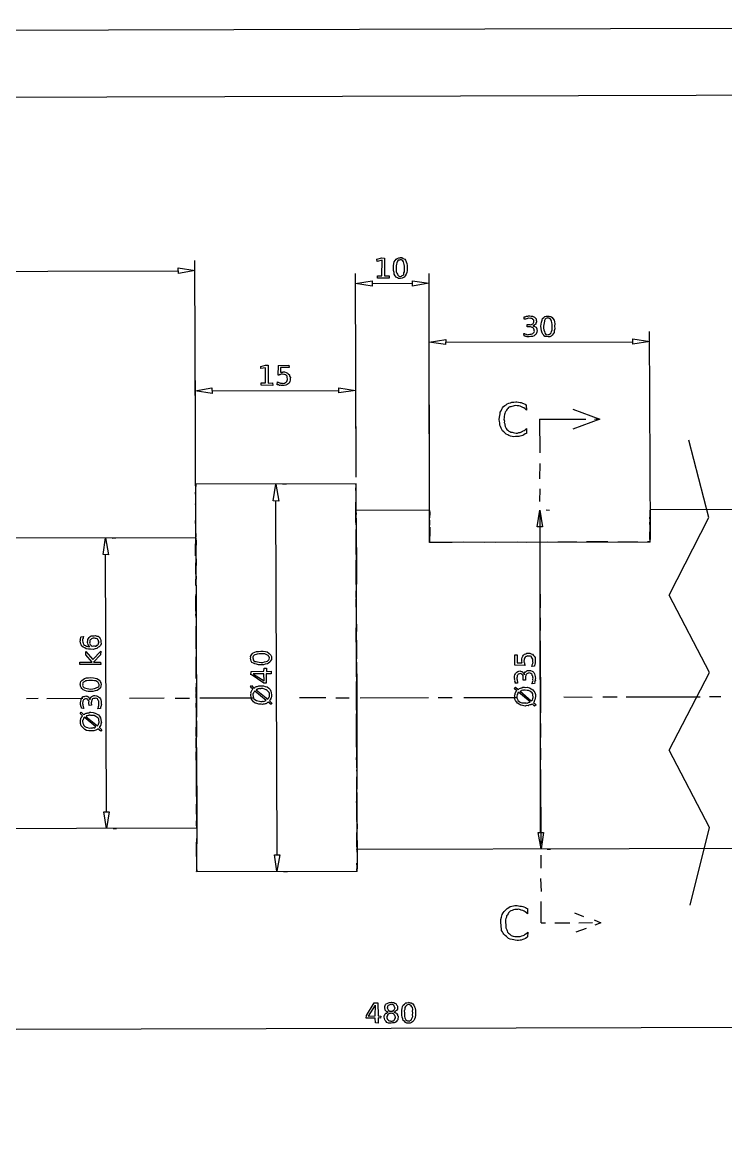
# Model space of a CAD drawing. Header units: millimetres. Extents: x 0 to 620, y -1 to 331.
# Drawn here: x 155.8 to 261.1, y 165 to 330.8 of the extents above; entities that cross this region are included whole.
import ezdxf

# ---------------------------------------------------------------- set-up
doc = ezdxf.new("R2010")
doc.units = ezdxf.units.MM

msp = doc.modelspace()

# ---------------------------------------------------------------- linework, layer by layer
for points in [[(0.47, -0.82), (620.42, 0.87), (619.52, 330.84), (-0.45, 329.17)], [(10.45, 9.16), (610.4, 10.85), (609.59, 320.84), (9.59, 319.15)], [(179.13, 294.04), (181.67, 293.65), (179.17, 293.21)], [(208.15, 291.31), (205.65, 291.73), (208.17, 292.1)], [(214.18, 292.12), (216.63, 291.76), (214.18, 291.33)], [(219.15, 282.56), (216.66, 282.94), (219.17, 283.33)], [(247.19, 283.45), (249.71, 283.05), (247.19, 282.64)], [(184.22, 275.22), (181.66, 275.66), (184.16, 276.09)], [(203.17, 276.1), (205.68, 275.69), (203.17, 275.33)], [(193.32, 259.17), (193.72, 261.65), (194.18, 259.15)], [(232.86, 255.3), (233.25, 257.77), (233.64, 255.27)], [(167.89, 251.12), (168.24, 253.62), (168.7, 251.1)], [(168.77, 212.62), (168.37, 210.14), (167.97, 212.63)], [(233.78, 209.53), (233.43, 207.06), (233, 209.53)], [(194.33, 206.16), (193.88, 203.71), (193.51, 206.18)]]:
    msp.add_lwpolyline(points, close=True)
for points in [[(208.94, 292.87), (209.58, 292.84), (209.64, 295.18), (208.91, 295.02), (208.87, 295.36), (209.62, 295.55), (210.02, 295.52), (210.02, 292.85), (210.7, 292.86), (210.68, 292.52), (208.97, 292.5), (208.95, 292.88)], [(212.34, 295.62), (212.57, 295.59), (212.81, 295.47), (213.02, 295.36), (213.13, 295.19), (213.23, 294.95), (213.33, 294.71), (213.4, 294.41), (213.39, 294.05), (213.38, 293.68), (213.36, 293.38), (213.26, 293.1), (213.11, 292.88), (212.96, 292.68), (212.84, 292.61), (212.63, 292.51), (212.4, 292.48), (212.11, 292.47), (211.93, 292.55), (211.74, 292.67), (211.61, 292.84), (211.45, 293.11), (211.43, 293.35), (211.33, 293.67), (211.34, 294.01), (211.32, 294.38), (211.37, 294.72), (211.44, 294.96), (211.57, 295.16), (211.75, 295.37), (211.9, 295.47), (212.12, 295.56), (212.33, 295.56)], [(212.37, 295.24), (212.24, 295.22), (212.06, 295.22), (211.96, 295.07), (211.9, 294.95), (211.82, 294.8), (211.77, 294.59), (211.76, 294.35), (211.73, 294.04), (211.75, 293.71), (211.75, 293.46), (211.83, 293.28), (211.92, 293.11), (211.98, 292.97), (212.1, 292.87), (212.19, 292.82), (212.38, 292.76), (212.53, 292.81), (212.62, 292.91), (212.78, 292.98), (212.87, 293.07), (212.91, 293.29), (212.98, 293.47), (212.98, 293.76), (212.97, 294.06), (213, 294.33), (212.96, 294.55), (212.88, 294.76), (212.84, 294.93), (212.73, 295.08), (212.61, 295.18), (212.49, 295.28), (212.33, 295.26)], [(42.18, 293.25), (179.16, 293.61)], [(181.74, 254.63), (181.62, 295.15)], [(205.76, 262.72), (205.67, 293.19)], [(216.74, 253.96), (216.68, 293.23)], [(208.17, 291.74), (214.15, 291.72)], [(232.18, 285.42), (232.34, 285.33), (232.44, 285.31), (232.56, 285.22), (232.69, 285.17), (232.76, 285.06), (232.79, 284.94), (232.8, 284.79), (232.83, 284.68), (232.79, 284.42), (232.77, 284.28), (232.65, 284.1), (232.5, 283.98), (232.38, 283.86), (232.16, 283.77), (231.89, 283.76), (231.65, 283.73), (231.57, 283.75), (231.44, 283.74), (231.35, 283.73), (231.25, 283.78), (231.16, 283.79), (231.07, 283.81), (230.99, 283.81), (230.88, 283.86), (230.86, 284.25), (230.93, 284.23), (231, 284.17), (231.14, 284.13), (231.21, 284.1), (231.36, 284.13), (231.41, 284.05), (231.52, 284.06), (231.64, 284.09), (231.81, 284.11), (231.97, 284.12), (232.08, 284.17), (232.2, 284.23), (232.27, 284.3), (232.4, 284.42), (232.44, 284.54), (232.41, 284.65), (232.41, 284.77), (232.36, 284.92), (232.29, 285.02), (232.2, 285.09), (232.12, 285.13), (232.01, 285.16), (231.87, 285.24), (231.72, 285.22), (231.34, 285.24), (231.36, 285.55), (231.76, 285.57), (231.85, 285.53), (232.01, 285.59), (232.11, 285.63), (232.21, 285.69), (232.27, 285.73), (232.28, 285.82), (232.33, 285.92), (232.37, 286.05), (232.34, 286.16), (232.34, 286.23), (232.22, 286.34), (232.2, 286.38), (232.1, 286.46), (231.99, 286.47), (231.88, 286.5), (231.74, 286.47), (231.59, 286.5), (231.53, 286.52), (231.42, 286.45), (231.32, 286.44), (231.24, 286.47), (231.16, 286.38), (231.01, 286.35), (230.9, 286.36), (230.92, 286.74), (231.04, 286.73), (231.13, 286.77), (231.26, 286.82), (231.36, 286.83), (231.44, 286.82), (231.56, 286.86), (231.69, 286.86), (231.75, 286.86), (231.95, 286.8), (232.15, 286.8), (232.34, 286.73), (232.45, 286.66), (232.57, 286.55), (232.71, 286.4), (232.7, 286.22), (232.74, 286.08), (232.74, 285.92), (232.7, 285.85), (232.65, 285.7), (232.63, 285.62), (232.54, 285.56), (232.44, 285.52), (232.33, 285.44), (232.23, 285.44)], [(234.45, 286.83), (234.67, 286.82), (234.9, 286.75), (235.07, 286.63), (235.2, 286.45), (235.37, 286.21), (235.45, 285.95), (235.51, 285.67), (235.46, 285.32), (235.48, 284.93), (235.41, 284.62), (235.37, 284.37), (235.25, 284.17), (235.09, 283.99), (234.94, 283.82), (234.73, 283.73), (234.49, 283.72), (234.22, 283.77), (234.01, 283.8), (233.87, 283.98), (233.68, 284.14), (233.58, 284.33), (233.52, 284.62), (233.46, 284.96), (233.4, 285.3), (233.46, 285.61), (233.51, 285.93), (233.59, 286.22), (233.66, 286.46), (233.84, 286.64), (234.02, 286.76), (234.22, 286.8), (234.44, 286.82)], [(234.45, 286.56), (234.29, 286.5), (234.17, 286.48), (234.05, 286.36), (233.95, 286.19), (233.93, 286.07), (233.9, 285.83), (233.84, 285.57), (233.81, 285.3), (233.82, 285.01), (233.86, 284.76), (233.94, 284.54), (234.01, 284.35), (234.06, 284.22), (234.16, 284.1), (234.29, 284.05), (234.48, 284.07), (234.64, 284.07), (234.71, 284.12), (234.83, 284.22), (234.93, 284.35), (234.98, 284.54), (235.08, 284.77), (235.08, 284.99), (235.08, 285.31), (235.08, 285.57), (235.05, 285.86), (235, 286.06), (234.92, 286.22), (234.85, 286.37), (234.7, 286.46), (234.63, 286.53), (234.43, 286.51)], [(216.75, 253.91), (216.7, 284.44)], [(249.79, 254.01), (249.67, 284.52)], [(219.17, 282.95), (247.17, 283)], [(191.56, 276.83), (192.18, 276.85), (192.18, 279.1), (191.48, 278.99), (191.48, 279.31), (192.18, 279.47), (192.58, 279.49), (192.58, 276.81), (193.24, 276.83), (193.26, 276.46), (191.53, 276.5), (191.56, 276.85)], [(194.07, 279.45), (195.66, 279.48), (195.71, 279.12), (194.43, 279.15), (194.43, 278.4), (194.48, 278.46), (194.52, 278.45), (194.59, 278.41), (194.66, 278.44), (194.69, 278.47), (194.7, 278.46), (194.76, 278.46), (194.82, 278.48), (195.03, 278.47), (195.27, 278.38), (195.46, 278.31), (195.59, 278.17), (195.77, 278.06), (195.8, 277.84), (195.91, 277.64), (195.9, 277.48), (195.89, 277.23), (195.82, 277.04), (195.73, 276.81), (195.58, 276.69), (195.44, 276.61), (195.22, 276.48), (194.99, 276.45), (194.73, 276.42), (194.66, 276.45), (194.59, 276.43), (194.47, 276.48), (194.34, 276.44), (194.25, 276.45), (194.17, 276.52), (194.07, 276.55), (193.94, 276.55), (193.98, 276.98), (194.08, 276.95), (194.17, 276.9), (194.26, 276.86), (194.34, 276.83), (194.45, 276.8), (194.51, 276.81), (194.67, 276.8), (194.72, 276.74), (194.91, 276.79), (195.03, 276.8), (195.16, 276.89), (195.29, 276.93), (195.4, 277.05), (195.43, 277.18), (195.48, 277.32), (195.5, 277.43), (195.45, 277.63), (195.42, 277.7), (195.41, 277.82), (195.28, 277.96), (195.21, 278.02), (195.03, 278.1), (194.91, 278.08), (194.74, 278.15), (194.66, 278.14), (194.6, 278.14), (194.49, 278.13), (194.43, 278.11), (194.34, 278.05), (194.22, 278.07), (194.21, 278), (194.1, 277.99), (194.11, 279.45)], [(181.73, 262.63), (181.72, 277.17)], [(205.74, 262.73), (205.7, 277.23)], [(184.18, 275.64), (203.22, 275.71)], [(231.19, 273.52), (231.23, 272.75), (231.03, 272.93), (230.87, 273.1), (230.71, 273.17), (230.51, 273.26), (230.32, 273.35), (230.1, 273.4), (229.87, 273.4), (229.68, 273.43), (229.43, 273.39), (229.27, 273.37), (229.05, 273.32), (228.89, 273.26), (228.78, 273.24), (228.58, 273.13), (228.46, 272.99), (228.34, 272.92), (228.27, 272.75), (228.17, 272.56), (228.08, 272.45), (227.99, 272.24), (227.97, 272.08), (227.93, 271.81), (227.9, 271.59), (227.87, 271.4), (227.94, 271.12), (227.92, 270.88), (228, 270.72), (228.02, 270.53), (228.06, 270.31), (228.18, 270.12), (228.23, 269.98), (228.33, 269.83), (228.46, 269.75), (228.61, 269.61), (228.78, 269.54), (228.9, 269.44), (229.1, 269.44), (229.28, 269.39), (229.45, 269.38), (229.69, 269.33), (229.92, 269.32), (230.1, 269.4), (230.3, 269.4), (230.5, 269.49), (230.66, 269.58), (230.88, 269.68), (231.03, 269.8), (231.24, 269.98), (231.26, 269.26), (231.07, 269.19), (230.86, 269.06), (230.68, 268.97), (230.51, 268.91), (230.27, 268.87), (230.1, 268.8), (229.84, 268.81), (229.62, 268.8), (229.36, 268.77), (229.13, 268.81), (228.87, 268.88), (228.61, 268.98), (228.44, 269.06), (228.22, 269.15), (227.99, 269.35), (227.87, 269.49), (227.67, 269.63), (227.56, 269.86), (227.48, 270.04), (227.37, 270.3), (227.26, 270.51), (227.24, 270.83), (227.23, 271.05), (227.18, 271.37), (227.19, 271.68), (227.26, 271.97), (227.3, 272.19), (227.32, 272.44), (227.48, 272.67), (227.55, 272.89), (227.67, 273.11), (227.83, 273.28), (228.01, 273.47), (228.21, 273.57), (228.37, 273.68), (228.6, 273.78), (228.86, 273.86), (229.06, 273.93), (229.35, 273.94), (229.65, 273.98), (229.82, 274), (230.05, 273.96), (230.28, 273.88), (230.45, 273.88), (230.67, 273.82), (230.82, 273.74), (231.03, 273.64), (231.25, 273.52)], [(238.18, 272.88), (242.21, 271.41), (238.21, 269.89)], [(233.18, 271.38), (233.23, 266.34)], [(233.2, 271.41), (240.13, 271.42)], [(241.44, 271.41), (242.22, 271.45)], [(255.74, 198.65), (258.65, 210.25), (252.61, 221.83), (258.64, 233.46), (252.6, 245.06), (258.54, 256.68), (255.54, 268.27)], [(233.25, 264.74), (233.22, 262.46)], [(181.75, 261.67), (181.7, 260.88), (181.73, 258.5), (181.73, 254.69), (181.78, 249.59), (181.8, 243.54), (181.82, 236.77), (181.85, 229.67), (181.81, 223.84), (181.87, 218.34), (181.89, 213.41), (181.91, 209.36), (181.86, 206.2), (181.88, 204.32), (181.89, 203.65)], [(205.75, 261.73), (181.73, 261.68)], [(181.73, 260.16), (181.76, 260.83), (181.75, 261.42), (181.74, 261.64)], [(194.75, 261.7), (195.26, 261.66)], [(205.71, 261.72), (205.72, 260.89), (205.73, 258.54), (205.76, 254.74), (205.79, 249.69), (205.76, 243.62), (205.78, 236.82), (205.86, 229.73), (205.87, 223.93), (205.86, 218.43), (205.83, 213.52), (205.85, 209.37), (205.91, 206.28), (205.92, 204.38), (205.88, 203.73)], [(205.76, 260.52), (205.72, 260.89), (205.77, 261.49), (205.71, 261.71)], [(233.24, 260.99), (233.22, 259.08)], [(181.72, 255.8), (181.75, 256.77), (181.75, 258.48), (181.73, 258.71)], [(193.92, 206.21), (193.72, 259.21)], [(205.75, 256.22), (205.73, 256.83), (205.73, 258.52), (205.72, 258.99)], [(205.71, 257.69), (205.77, 257.13)], [(205.75, 255.6), (205.72, 256.17), (205.74, 257.02), (205.72, 257.52), (205.72, 257.69)], [(216.76, 257.76), (205.73, 257.72)], [(216.76, 257.75), (216.72, 257.71), (216.75, 257.65), (216.77, 257.52), (216.78, 257.33), (216.77, 257.12), (216.73, 256.84), (216.73, 256.61)], [(216.74, 252.93), (216.73, 253.61), (216.76, 254.2), (216.75, 254.73), (216.75, 255.27), (216.79, 255.7), (216.78, 256.14), (216.75, 256.53), (216.75, 256.83), (216.73, 257.11), (216.72, 257.32), (216.73, 257.52), (216.77, 257.64), (216.72, 257.73), (216.75, 257.74)], [(233.25, 257.76), (233.27, 246.76)], [(234.22, 257.82), (234.72, 257.79)], [(249.76, 253.03), (249.73, 253.68), (249.73, 254.27), (249.74, 254.83), (249.74, 255.32), (249.72, 255.81), (249.76, 256.24), (249.73, 256.61), (249.77, 256.93), (249.77, 257.24), (249.76, 257.45), (249.77, 257.6), (249.77, 257.75), (249.78, 257.8), (249.72, 257.84)], [(249.74, 257.86), (249.77, 257.79), (249.78, 257.73), (249.73, 257.59), (249.76, 257.46), (249.78, 257.22), (249.76, 256.96), (249.75, 256.64), (249.77, 256.26), (249.78, 256)], [(328, 258.03), (249.77, 257.82)], [(205.75, 255.78), (205.75, 254.92), (205.75, 252.34)], [(181.73, 250.93), (181.73, 252.26), (181.79, 254.29)], [(205.79, 250.63), (205.74, 251.61), (205.79, 253.39), (205.76, 254.04)], [(205.77, 251.62), (205.75, 252.31), (205.76, 254.77), (205.78, 254.88)], [(216.76, 255.22), (216.78, 254.75), (216.78, 254.17), (216.74, 253.56), (216.74, 252.93)], [(233.37, 209.52), (233.29, 255.28)], [(249.74, 254.7), (249.76, 254.3), (249.75, 253.67), (249.73, 253.06)], [(181.77, 253.66), (154.77, 253.61)], [(169.23, 253.61), (169.77, 253.65)], [(181.78, 251.3), (181.76, 252.29), (181.79, 253.07), (181.75, 253.51), (181.78, 253.63)], [(181.77, 253.64), (181.79, 253.02), (181.78, 252.01)], [(249.76, 253.01), (216.73, 252.95)], [(220.11, 252.94), (216.79, 252.96)], [(225.03, 252.94), (221.84, 252.97)], [(229.85, 253.01), (226.63, 252.95)], [(234.38, 253.01), (231.23, 252.96)], [(238.77, 252.99), (235.96, 253.01)], [(243.42, 253.03), (240.23, 253.03)], [(247.88, 253.06), (244.91, 253)], [(249.79, 253.05), (249.37, 253.04)], [(168.39, 212.6), (168.24, 251.09)], [(181.8, 250.51), (181.76, 248.41), (181.8, 247.45)], [(205.75, 250.92), (205.74, 248.33)], [(181.8, 246.45), (181.8, 246.7), (181.78, 249.62), (181.74, 249.61)], [(181.76, 246.57), (181.78, 246.59), (181.79, 248.42), (181.77, 249.91)], [(205.76, 247.05), (205.75, 249.65), (205.76, 250.31)], [(205.79, 246.05), (205.75, 247.18), (205.76, 249.25)], [(181.79, 245.78), (181.75, 244.64), (181.79, 242.9)], [(205.74, 246.92), (205.78, 243.78)], [(205.79, 242.25), (205.81, 243.6), (205.78, 245.72)], [(181.79, 241.7), (181.76, 243.56), (181.78, 244.94)], [(181.78, 242), (181.79, 242.45), (181.79, 244.64), (181.81, 245.11)], [(205.79, 241.45), (205.79, 241.89), (205.75, 244.5)], [(233.29, 245.21), (233.31, 243.14)], [(205.77, 242.34), (205.78, 241.89), (205.82, 239.61)], [(181.82, 241.26), (181.8, 240.06), (181.8, 238.55)], [(205.77, 238.01), (205.81, 240.27), (205.82, 240.71)], [(233.28, 241.68), (233.29, 239.77)], [(164.6, 238.81), (164.95, 238.85), (164.89, 238.72), (164.87, 238.64), (164.89, 238.57), (164.82, 238.51), (164.79, 238.47), (164.8, 238.39), (164.79, 238.26), (164.78, 238.23), (164.83, 238.04), (164.9, 237.85), (164.93, 237.69), (165.09, 237.59), (165.26, 237.5), (165.41, 237.44), (165.6, 237.36), (165.87, 237.35), (165.8, 237.4), (165.7, 237.46), (165.69, 237.57), (165.62, 237.65), (165.55, 237.77), (165.58, 237.8), (165.53, 237.97), (165.55, 238.02), (165.58, 238.28), (165.59, 238.44), (165.67, 238.58), (165.8, 238.74), (165.95, 238.85), (166.11, 238.97), (166.34, 238.97), (166.55, 238.99), (166.74, 239.02), (166.96, 238.92), (167.16, 238.9), (167.28, 238.78), (167.43, 238.57), (167.48, 238.45), (167.56, 238.26), (167.56, 238.05), (167.57, 237.78), (167.49, 237.53), (167.31, 237.34), (167.15, 237.26), (166.95, 237.07), (166.68, 237.02), (166.4, 236.94), (166.01, 236.95), (165.69, 236.99), (165.35, 237.01), (165.13, 237.16), (164.88, 237.25), (164.66, 237.45), (164.59, 237.68), (164.48, 237.89), (164.45, 238.2), (164.48, 238.28), (164.47, 238.37), (164.45, 238.41), (164.51, 238.5), (164.48, 238.58), (164.54, 238.66), (164.53, 238.73), (164.59, 238.85)], [(181.83, 237.22), (181.83, 237.56), (181.79, 240.1), (181.83, 240.43)], [(181.8, 237.02), (181.79, 240.2), (181.79, 240.3)], [(205.81, 237.14), (205.77, 238.96), (205.77, 240.15)], [(165.88, 238.02), (165.85, 237.86), (165.87, 237.78), (165.95, 237.65), (166, 237.62), (166.1, 237.5), (166.24, 237.43), (166.42, 237.45), (166.54, 237.45), (166.7, 237.43), (166.83, 237.44), (166.96, 237.55), (167.03, 237.56), (167.14, 237.66), (167.18, 237.77), (167.21, 237.87), (167.27, 238.02), (167.21, 238.14), (167.18, 238.25), (167.11, 238.39), (167.07, 238.47), (166.99, 238.53), (166.82, 238.55), (166.72, 238.59), (166.57, 238.6), (166.37, 238.61), (166.25, 238.55), (166.15, 238.54), (166.05, 238.43), (165.94, 238.36), (165.88, 238.28), (165.89, 238.14), (165.87, 238.01)], [(205.81, 238.32), (205.82, 235.94), (205.77, 235.01)], [(233.28, 238.22), (233.35, 227.42)], [(164.39, 234.66), (164.41, 235.03), (166.22, 235.04), (165.27, 236.1), (165.28, 236.6), (166.34, 235.43), (167.54, 236.67), (167.51, 236.14), (166.44, 235.04), (167.5, 235.04), (167.55, 234.67), (164.41, 234.68)], [(181.79, 236.81), (181.82, 234.96), (181.8, 233.43)], [(181.8, 232.7), (181.79, 233.21), (181.79, 235.56)], [(181.82, 232.56), (181.81, 235.02), (181.8, 235.84)], [(189.97, 235.65), (189.96, 235.85), (190.07, 236.11), (190.21, 236.26), (190.34, 236.44), (190.58, 236.54), (190.84, 236.61), (191.16, 236.63), (191.51, 236.69), (191.84, 236.68), (192.18, 236.64), (192.43, 236.55), (192.69, 236.39), (192.85, 236.24), (193, 236.08), (193.06, 235.87), (193.08, 235.67), (193.08, 235.41), (192.95, 235.2), (192.84, 235.04), (192.65, 234.88), (192.47, 234.77), (192.16, 234.7), (191.87, 234.61), (191.51, 234.63), (191.16, 234.61), (190.85, 234.7), (190.57, 234.75), (190.39, 234.85), (190.16, 234.99), (190.04, 235.19), (189.97, 235.38), (189.95, 235.63)], [(190.28, 235.65), (190.33, 235.5), (190.33, 235.36), (190.45, 235.24), (190.57, 235.14), (190.78, 235.11), (190.97, 235.06), (191.24, 235.03), (191.52, 234.98), (191.78, 234.99), (192.03, 235.07), (192.3, 235.12), (192.46, 235.16), (192.56, 235.25), (192.69, 235.35), (192.73, 235.47), (192.78, 235.67), (192.74, 235.8), (192.65, 235.9), (192.61, 236.01), (192.46, 236.09), (192.3, 236.17), (192.08, 236.26), (191.79, 236.28), (191.52, 236.26), (191.23, 236.29), (190.94, 236.21), (190.78, 236.17), (190.61, 236.14), (190.47, 236.05), (190.33, 235.93), (190.27, 235.78), (190.28, 235.63)], [(205.82, 232.84), (205.8, 235.63)], [(205.83, 233.62), (205.82, 236.39)], [(229.5, 234.57), (229.52, 236.13), (229.86, 236.11), (229.87, 234.93), (230.56, 234.91), (230.61, 234.96), (230.55, 235), (230.54, 235.05), (230.55, 235.07), (230.51, 235.14), (230.55, 235.17), (230.53, 235.22), (230.56, 235.24), (230.56, 235.5), (230.6, 235.74), (230.72, 235.94), (230.79, 236.06), (230.96, 236.23), (231.13, 236.28), (231.31, 236.36), (231.56, 236.35), (231.77, 236.36), (231.97, 236.29), (232.15, 236.21), (232.27, 236.06), (232.42, 235.94), (232.53, 235.73), (232.56, 235.47), (232.54, 235.25), (232.56, 235.09), (232.54, 235), (232.53, 234.9), (232.57, 234.82), (232.52, 234.74), (232.5, 234.61), (232.45, 234.54), (232.43, 234.44), (232.04, 234.39), (232.11, 234.53), (232.1, 234.63), (232.17, 234.7), (232.18, 234.8), (232.18, 234.9), (232.25, 234.99), (232.22, 235.09), (232.21, 235.22), (232.19, 235.39), (232.19, 235.49), (232.12, 235.64), (232.02, 235.79), (231.98, 235.87), (231.83, 235.92), (231.67, 235.91), (231.56, 235.94), (231.42, 235.96), (231.29, 235.89), (231.17, 235.86), (231.07, 235.75), (230.95, 235.62), (230.91, 235.52), (230.91, 235.4), (230.85, 235.19), (230.89, 235.09), (230.87, 235.06), (230.89, 234.95), (230.95, 234.9), (230.93, 234.83), (230.94, 234.71), (230.96, 234.65), (231.04, 234.54), (229.53, 234.55)], [(190, 233.14), (190.03, 233.65), (191.96, 233.7), (192.01, 234.13), (192.32, 234.12), (192.34, 233.65), (193.05, 233.68), (193.04, 233.26), (192.29, 233.27), (192.29, 231.89), (191.93, 231.89), (190.05, 233.19)], [(164.44, 231.68), (164.48, 231.92), (164.56, 232.12), (164.67, 232.28), (164.9, 232.42), (165.08, 232.57), (165.39, 232.66), (165.69, 232.67), (166.03, 232.71), (166.42, 232.67), (166.69, 232.61), (166.93, 232.57), (167.21, 232.43), (167.39, 232.28), (167.46, 232.09), (167.56, 231.91), (167.58, 231.68), (167.55, 231.46), (167.47, 231.2), (167.39, 231.07), (167.19, 230.91), (167, 230.77), (166.67, 230.71), (166.36, 230.65), (166.03, 230.62), (165.66, 230.64), (165.37, 230.7), (165.12, 230.79), (164.89, 230.89), (164.67, 231.06), (164.57, 231.22), (164.48, 231.43), (164.5, 231.67)], [(164.83, 231.62), (164.8, 231.51), (164.88, 231.35), (164.99, 231.24), (165.11, 231.18), (165.27, 231.13), (165.47, 231.09), (165.74, 231.01), (166.02, 231), (166.35, 231.03), (166.58, 231.1), (166.76, 231.12), (166.94, 231.22), (167.08, 231.28), (167.22, 231.37), (167.27, 231.49), (167.29, 231.69), (167.22, 231.78), (167.16, 231.96), (167.1, 232.03), (166.93, 232.11), (166.8, 232.21), (166.57, 232.24), (166.29, 232.27), (166.01, 232.3), (165.76, 232.29), (165.46, 232.24), (165.26, 232.21), (165.12, 232.14), (164.96, 232.04), (164.86, 231.92), (164.79, 231.78), (164.82, 231.68)], [(190.4, 233.23), (192.01, 232.23), (191.96, 233.28), (190.34, 233.3)], [(205.84, 233.3), (205.85, 230.42)], [(230.93, 233.17), (230.91, 233.3), (230.97, 233.42), (231.04, 233.56), (231.16, 233.59), (231.29, 233.71), (231.39, 233.76), (231.49, 233.76), (231.68, 233.78), (231.87, 233.78), (232.08, 233.67), (232.19, 233.62), (232.36, 233.46), (232.47, 233.3), (232.5, 233.09), (232.55, 232.9), (232.6, 232.58), (232.57, 232.48), (232.55, 232.41), (232.59, 232.32), (232.52, 232.19), (232.51, 232.15), (232.47, 232.01), (232.48, 231.88), (232.4, 231.84), (232.03, 231.78), (232.12, 231.89), (232.14, 231.96), (232.14, 232.04), (232.22, 232.2), (232.24, 232.29), (232.2, 232.37), (232.22, 232.46), (232.23, 232.61), (232.2, 232.78), (232.19, 232.94), (232.12, 233.04), (232.12, 233.15), (232.03, 233.24), (231.89, 233.32), (231.81, 233.36), (231.62, 233.41), (231.55, 233.37), (231.42, 233.34), (231.32, 233.26), (231.23, 233.22), (231.15, 233.12), (231.13, 233), (231.09, 232.86), (231.1, 232.66), (231.11, 232.32), (230.75, 232.32), (230.76, 232.7), (230.75, 232.85), (230.76, 232.94), (230.68, 233.07), (230.65, 233.13), (230.55, 233.23), (230.49, 233.23), (230.43, 233.28), (230.32, 233.33), (230.21, 233.27), (230.05, 233.24), (230.01, 233.21), (229.96, 233.14), (229.88, 233.05), (229.84, 232.93), (229.84, 232.84), (229.8, 232.69), (229.83, 232.58), (229.79, 232.5), (229.86, 232.42), (229.88, 232.31), (229.86, 232.25), (229.9, 232.13), (229.9, 231.98), (229.93, 231.86), (229.58, 231.86), (229.59, 232), (229.53, 232.12), (229.55, 232.21), (229.5, 232.35), (229.48, 232.44), (229.49, 232.49), (229.46, 232.62), (229.44, 232.69), (229.46, 232.92), (229.5, 233.13), (229.61, 233.3), (229.66, 233.4), (229.81, 233.55), (229.94, 233.64), (230.08, 233.68), (230.26, 233.74), (230.33, 233.7), (230.5, 233.64), (230.55, 233.62), (230.64, 233.56), (230.72, 233.48), (230.84, 233.36), (230.86, 233.29), (230.88, 233.14)], [(181.81, 229.66), (181.85, 231.08)], [(181.82, 231.87), (181.84, 229.63), (181.84, 228.65)], [(181.84, 229.64), (181.82, 231.26)], [(192.61, 228.99), (192.49, 228.98), (192.36, 228.86), (192.26, 228.81), (192.15, 228.8), (191.98, 228.72), (191.85, 228.73), (191.73, 228.7), (191.56, 228.73), (191.21, 228.73), (190.87, 228.83), (190.62, 228.9), (190.4, 229.08), (190.22, 229.3), (190.09, 229.5), (190.02, 229.76), (189.99, 230.1), (190, 230.18), (190.03, 230.35), (190, 230.47), (190.05, 230.59), (190.09, 230.66), (190.14, 230.78), (190.21, 230.88), (190.27, 230.96), (189.93, 231.28), (190.09, 231.53), (190.46, 231.15), (190.59, 231.24), (190.7, 231.32), (190.85, 231.36), (190.96, 231.37), (191.09, 231.45), (191.2, 231.47), (191.36, 231.46), (191.52, 231.46), (191.89, 231.46), (192.16, 231.4), (192.43, 231.31), (192.68, 231.13), (192.88, 230.93), (192.99, 230.66), (193.03, 230.42), (193.07, 230.11), (193.07, 229.98), (193.07, 229.82), (193.01, 229.72), (193.02, 229.65), (192.94, 229.52), (192.91, 229.39), (192.84, 229.32), (192.8, 229.22), (193.15, 228.88), (193.01, 228.69), (192.59, 229.01)], [(190.59, 230.71), (190.53, 230.68), (190.48, 230.6), (190.42, 230.5), (190.39, 230.41), (190.37, 230.37), (190.3, 230.28), (190.29, 230.18), (190.29, 230.13), (190.34, 229.9), (190.4, 229.69), (190.46, 229.53), (190.61, 229.42), (190.84, 229.26), (191.04, 229.21), (191.3, 229.16), (191.51, 229.12), (191.67, 229.13), (191.72, 229.16), (191.87, 229.14), (191.97, 229.18), (192.04, 229.18), (192.12, 229.21), (192.19, 229.29), (192.3, 229.27), (190.58, 230.7)], [(190.81, 230.87), (192.53, 229.46), (192.55, 229.55), (192.61, 229.56), (192.63, 229.68), (192.73, 229.72), (192.75, 229.8), (192.76, 229.9), (192.79, 229.97), (192.78, 230.07), (192.76, 230.33), (192.71, 230.46), (192.56, 230.65), (192.43, 230.77), (192.27, 230.88), (192.03, 230.96), (191.78, 231.07), (191.51, 231.07), (191.42, 231.04), (191.35, 231.03), (191.22, 231.07), (191.14, 231.01), (191.02, 231.01), (190.93, 230.95), (190.85, 230.93), (190.81, 230.9)], [(205.83, 229.71), (205.79, 231.17)], [(205.84, 229.74), (205.82, 232.15)], [(232.11, 228.78), (231.99, 228.69), (231.88, 228.64), (231.77, 228.64), (231.61, 228.57), (231.5, 228.5), (231.32, 228.52), (231.16, 228.5), (231.05, 228.46), (230.67, 228.52), (230.4, 228.57), (230.14, 228.72), (229.89, 228.88), (229.74, 229.08), (229.61, 229.27), (229.47, 229.58), (229.51, 229.88), (229.46, 229.99), (229.52, 230.08), (229.55, 230.23), (229.54, 230.38), (229.59, 230.43), (229.65, 230.58), (229.71, 230.69), (229.81, 230.73), (229.39, 231.06), (229.59, 231.29), (230, 230.93), (230.09, 230.99), (230.16, 231.07), (230.33, 231.11), (230.48, 231.2), (230.61, 231.19), (230.71, 231.26), (230.89, 231.27), (231.03, 231.24), (231.37, 231.26), (231.7, 231.18), (231.94, 231.03), (232.18, 230.9), (232.35, 230.7), (232.49, 230.47), (232.58, 230.17), (232.59, 229.9), (232.61, 229.77), (232.55, 229.66), (232.54, 229.49), (232.49, 229.37), (232.45, 229.32), (232.42, 229.16), (232.39, 229.08), (232.3, 228.98), (232.69, 228.63), (232.47, 228.44), (232.09, 228.77)], [(230.05, 230.52), (229.98, 230.46), (229.98, 230.35), (229.92, 230.33), (229.89, 230.2), (229.85, 230.14), (229.81, 230.08), (229.85, 229.98), (229.82, 229.87), (229.82, 229.67), (229.9, 229.47), (229.97, 229.29), (230.13, 229.13), (230.32, 229.03), (230.54, 228.94), (230.76, 228.92), (231.03, 228.94), (231.15, 228.91), (231.22, 228.92), (231.39, 228.9), (231.43, 228.95), (231.57, 229), (231.64, 229.01), (231.73, 229.04), (231.79, 229.1), (230.09, 230.48)], [(230.31, 230.7), (231.97, 229.25), (232.08, 229.32), (232.14, 229.35), (232.16, 229.41), (232.19, 229.54), (232.19, 229.6), (232.27, 229.71), (232.26, 229.78), (232.26, 229.84), (232.22, 230.09), (232.2, 230.29), (232.08, 230.43), (231.91, 230.57), (231.77, 230.67), (231.56, 230.76), (231.33, 230.79), (231.04, 230.83), (230.94, 230.85), (230.8, 230.81), (230.7, 230.8), (230.62, 230.82), (230.52, 230.77), (230.48, 230.73), (230.37, 230.7), (230.31, 230.65)], [(156.42, 229.59), (158.17, 229.61)], [(159.45, 229.59), (164.82, 229.61)], [(165.9, 229.42), (165.93, 229.57), (166, 229.64), (166.09, 229.8), (166.19, 229.86), (166.29, 229.94), (166.38, 230), (166.5, 230.03), (166.66, 230.02), (166.87, 229.99), (167.03, 229.95), (167.21, 229.84), (167.35, 229.74), (167.48, 229.54), (167.54, 229.37), (167.57, 229.14), (167.6, 228.88), (167.57, 228.77), (167.62, 228.65), (167.57, 228.54), (167.58, 228.45), (167.56, 228.37), (167.5, 228.27), (167.51, 228.13), (167.48, 228.08), (167.08, 228.02), (167.1, 228.1), (167.16, 228.2), (167.18, 228.3), (167.2, 228.43), (167.23, 228.49), (167.26, 228.59), (167.25, 228.76), (167.24, 228.83), (167.23, 229.05), (167.22, 229.16), (167.13, 229.28), (167.11, 229.42), (167.04, 229.51), (166.93, 229.6), (166.81, 229.62), (166.65, 229.6), (166.5, 229.58), (166.44, 229.58), (166.29, 229.51), (166.22, 229.42), (166.19, 229.3), (166.12, 229.2), (166.13, 229.07), (166.11, 228.94), (166.12, 228.58), (165.8, 228.55), (165.75, 228.91), (165.76, 229.04), (165.77, 229.16), (165.66, 229.29), (165.63, 229.4), (165.56, 229.48), (165.51, 229.48), (165.39, 229.55), (165.28, 229.55), (165.22, 229.51), (165.09, 229.48), (165.02, 229.43), (164.92, 229.4), (164.9, 229.27), (164.83, 229.19), (164.85, 229.05), (164.8, 228.93), (164.81, 228.8), (164.83, 228.72), (164.84, 228.68), (164.86, 228.52), (164.87, 228.44), (164.9, 228.38), (164.95, 228.21), (165.01, 228.1), (164.64, 228.12), (164.62, 228.22), (164.57, 228.33), (164.55, 228.47), (164.54, 228.55), (164.48, 228.67), (164.48, 228.76), (164.51, 228.82), (164.47, 228.96), (164.52, 229.16), (164.57, 229.37), (164.59, 229.49), (164.72, 229.7), (164.77, 229.83), (164.91, 229.89), (165.11, 229.9), (165.28, 229.96), (165.4, 229.92), (165.5, 229.91), (165.55, 229.87), (165.71, 229.81), (165.72, 229.69), (165.8, 229.61), (165.9, 229.51), (165.9, 229.38)], [(171.82, 229.63), (177.03, 229.67)], [(178.67, 229.62), (180.8, 229.65)], [(181.83, 228.23), (181.84, 229.65)], [(182.36, 229.66), (190.31, 229.7)], [(197.29, 229.71), (201.24, 229.73)], [(202.72, 229.67), (204.69, 229.68)], [(205.79, 227.86), (205.82, 229.75)], [(206.34, 229.7), (216.59, 229.73)], [(218.03, 229.73), (220.12, 229.73)], [(221.86, 229.73), (229.85, 229.75)], [(236.82, 229.83), (241.08, 229.79)], [(242.69, 229.85), (244.81, 229.82)], [(246.18, 229.85), (257.25, 229.85)], [(258.63, 229.89), (260.36, 229.86)], [(167.09, 225.06), (167, 224.94), (166.9, 224.9), (166.79, 224.84), (166.64, 224.81), (166.51, 224.75), (166.36, 224.76), (166.22, 224.75), (166.05, 224.72), (165.72, 224.72), (165.41, 224.81), (165.14, 224.94), (164.94, 225.12), (164.73, 225.32), (164.58, 225.51), (164.51, 225.83), (164.49, 226.12), (164.48, 226.25), (164.49, 226.39), (164.54, 226.48), (164.54, 226.62), (164.62, 226.72), (164.64, 226.83), (164.75, 226.87), (164.8, 227), (164.42, 227.35), (164.58, 227.52), (164.96, 227.21), (165.12, 227.25), (165.21, 227.32), (165.33, 227.41), (165.48, 227.41), (165.59, 227.45), (165.74, 227.46), (165.91, 227.52), (166.05, 227.52), (166.37, 227.5), (166.67, 227.37), (166.97, 227.26), (167.19, 227.13), (167.34, 226.92), (167.51, 226.68), (167.56, 226.43), (167.58, 226.1), (167.63, 225.96), (167.59, 225.89), (167.54, 225.76), (167.56, 225.61), (167.49, 225.55), (167.41, 225.4), (167.37, 225.32), (167.31, 225.27), (167.7, 224.88), (167.54, 224.67), (167.09, 225.05)], [(181.81, 227.24), (181.85, 225.31), (181.87, 223.82)], [(181.85, 225.55), (181.85, 227.5), (181.85, 228.38)], [(205.8, 224.83), (205.8, 226.77), (205.86, 227.83)], [(205.85, 228.78), (205.86, 225.57)], [(165.1, 226.78), (165, 226.68), (164.94, 226.62), (164.93, 226.54), (164.9, 226.44), (164.89, 226.39), (164.81, 226.27), (164.81, 226.22), (164.79, 226.14), (164.85, 225.88), (164.92, 225.71), (164.99, 225.56), (165.14, 225.41), (165.34, 225.28), (165.56, 225.22), (165.77, 225.15), (166.02, 225.17), (166.17, 225.12), (166.23, 225.18), (166.39, 225.17), (166.46, 225.22), (166.54, 225.2), (166.62, 225.21), (166.7, 225.28), (166.81, 225.33), (165.06, 226.78)], [(165.29, 226.88), (167.03, 225.49), (167.1, 225.57), (167.1, 225.58), (167.19, 225.71), (167.2, 225.78), (167.22, 225.83), (167.26, 225.93), (167.28, 225.99), (167.28, 226.1), (167.23, 226.35), (167.22, 226.52), (167.07, 226.69), (166.92, 226.8), (166.78, 226.9), (166.54, 227.02), (166.3, 227.06), (166.06, 227.06), (165.96, 227.07), (165.81, 227.08), (165.72, 227.06), (165.64, 227.06), (165.53, 226.99), (165.46, 227), (165.4, 226.98), (165.32, 226.91)], [(181.81, 223.96), (181.84, 226.71), (181.85, 226.92)], [(205.83, 223.25), (205.83, 224.63), (205.81, 226.6)], [(233.37, 225.82), (233.33, 223.73)], [(181.81, 220.95), (181.84, 221.16), (181.81, 223.18), (181.85, 224.13)], [(205.85, 224.32), (205.85, 221.55)], [(181.87, 219.61), (181.81, 221.07), (181.87, 222.26)], [(181.85, 222.24), (181.85, 221.16), (181.84, 219.67)], [(205.82, 220.42), (205.85, 221.16), (205.83, 223.39)], [(205.87, 219.2), (205.85, 219.85), (205.85, 221.74)], [(233.36, 222.15), (233.35, 220.38)], [(181.85, 216.94), (181.85, 217.48), (181.88, 219.24), (181.86, 219.63)], [(205.83, 220.16), (205.84, 219.81), (205.88, 216.79)], [(205.87, 215.6), (205.87, 215.87), (205.89, 218.46), (205.87, 218.91)], [(233.37, 218.96), (233.38, 207.78)], [(181.86, 218.3), (181.84, 217.48), (181.89, 215.6)], [(181.84, 214.9), (181.88, 215.84), (181.86, 217.99)], [(205.85, 214.63), (205.85, 215.55), (205.85, 217.58), (205.84, 217.85)], [(181.85, 212.72), (181.86, 213.17), (181.9, 214.42), (181.84, 215.43)], [(181.86, 214.15), (181.86, 212.05), (181.86, 210.94)], [(205.86, 211.1), (205.9, 211.32), (205.89, 213.49), (205.83, 214.17)], [(205.88, 215.52), (205.87, 212.46)], [(181.91, 210.11), (181.91, 211.25), (181.84, 213.21)], [(205.9, 210.65), (205.88, 211.93), (205.84, 213.17)], [(181.86, 210.13), (181.91, 210.28), (181.87, 210.66), (181.85, 211.21), (181.88, 211.28)], [(205.9, 210.81), (205.87, 209.23), (205.9, 207.5), (205.9, 207.44)], [(181.89, 210.15), (91.87, 209.9)], [(169.36, 210.13), (169.87, 210.1)], [(205.86, 206.99), (205.91, 207.11), (205.85, 207.57), (205.88, 208.27), (205.87, 209.19)], [(205.91, 206.57), (205.91, 207.71), (205.88, 209.38), (205.89, 209.74)], [(181.85, 205.95), (181.87, 206.21), (181.85, 207.63), (181.91, 208.61)], [(328.16, 207.27), (205.88, 207)], [(233.41, 206.14), (233.42, 204.19)], [(234.36, 207.02), (234.86, 207.03)], [(181.88, 203.68), (181.9, 203.82), (181.92, 204.29), (181.92, 204.55)], [(205.93, 203.68), (205.86, 203.89), (205.93, 204.38), (205.88, 204.94)], [(205.89, 203.7), (181.87, 203.62)], [(194.86, 203.69), (195.43, 203.66)], [(233.36, 202.65), (233.44, 200.68)], [(233.39, 199.21), (233.39, 195.98)], [(231.42, 198.11), (231.4, 197.37), (231.24, 197.52), (231.07, 197.65), (230.91, 197.76), (230.71, 197.86), (230.47, 197.9), (230.33, 197.96), (230.07, 198.04), (229.89, 198), (229.67, 198), (229.49, 197.99), (229.3, 197.94), (229.09, 197.86), (228.93, 197.81), (228.82, 197.73), (228.71, 197.63), (228.56, 197.5), (228.49, 197.33), (228.34, 197.17), (228.28, 197.03), (228.24, 196.86), (228.16, 196.63), (228.11, 196.43), (228.12, 196.25), (228.13, 195.98), (228.14, 195.76), (228.17, 195.53), (228.17, 195.26), (228.21, 195.13), (228.33, 194.95), (228.35, 194.78), (228.43, 194.61), (228.57, 194.44), (228.7, 194.34), (228.81, 194.27), (228.96, 194.11), (229.1, 194.07), (229.26, 194.01), (229.51, 193.97), (229.65, 193.96), (229.86, 193.94), (230.12, 193.95), (230.32, 193.96), (230.54, 194.05), (230.73, 194.1), (230.92, 194.16), (231.07, 194.29), (231.29, 194.44), (231.44, 194.59), (231.42, 193.89), (231.28, 193.79), (231.09, 193.63), (230.87, 193.55), (230.69, 193.51), (230.47, 193.43), (230.3, 193.4), (230.05, 193.38), (229.84, 193.36), (229.58, 193.41), (229.34, 193.45), (229.1, 193.49), (228.81, 193.58), (228.58, 193.66), (228.4, 193.79), (228.25, 193.94), (228.05, 194.08), (227.88, 194.29), (227.78, 194.45), (227.68, 194.65), (227.53, 194.86), (227.5, 195.16), (227.45, 195.41), (227.44, 195.66), (227.4, 196), (227.39, 196.26), (227.43, 196.51), (227.51, 196.83), (227.58, 197.04), (227.63, 197.26), (227.75, 197.51), (227.92, 197.72), (228.06, 197.86), (228.24, 198.03), (228.37, 198.17), (228.63, 198.3), (228.82, 198.43), (229.06, 198.48), (229.32, 198.56), (229.52, 198.59), (229.84, 198.58), (230.04, 198.57), (230.26, 198.51), (230.51, 198.51), (230.69, 198.44), (230.86, 198.41), (231.09, 198.32), (231.23, 198.18), (231.45, 198.08)], [(238.42, 197.49), (239.76, 196.96)], [(233.43, 196), (234.09, 196.01)], [(235.47, 195.99), (237.72, 196.01)], [(239.1, 195.98), (241.11, 196.04)], [(241.4, 196.43), (242.39, 196.01), (241.47, 195.64)], [(240.2, 195.17), (238.62, 194.58)], [(210.55, 182.65), (210.45, 182.66), (210.36, 182.7), (210.24, 182.76), (210.16, 182.87), (210.08, 182.93), (210.09, 183.07), (210.04, 183.19), (210.05, 183.28), (210.03, 183.49), (210.09, 183.61), (210.15, 183.77), (210.25, 183.88), (210.4, 183.93), (210.61, 184), (210.75, 184.08), (210.99, 184.11), (211.17, 184.08), (211.4, 184.05), (211.55, 183.96), (211.68, 183.9), (211.8, 183.74), (211.9, 183.63), (211.93, 183.5), (211.94, 183.28), (211.94, 183.19), (211.92, 183.08), (211.86, 182.94), (211.8, 182.88), (211.71, 182.81), (211.61, 182.73), (211.55, 182.65), (211.38, 182.65), (211.53, 182.56), (211.63, 182.54), (211.78, 182.46), (211.83, 182.38), (211.92, 182.22), (211.95, 182.13), (212.03, 182.05), (212.03, 181.9), (212.01, 181.68), (211.97, 181.47), (211.84, 181.35), (211.74, 181.2), (211.57, 181.07), (211.42, 181.02), (211.2, 181.01), (210.98, 181), (210.75, 180.99), (210.58, 181), (210.35, 181.08), (210.26, 181.21), (210.11, 181.36), (210.06, 181.5), (209.98, 181.67), (209.97, 181.88), (209.96, 182.03), (210.01, 182.16), (210.03, 182.22), (210.12, 182.36), (210.22, 182.46), (210.35, 182.49), (210.46, 182.6), (210.55, 182.66)], [(213.59, 184.11), (213.82, 184.04), (214.01, 184), (214.22, 183.89), (214.38, 183.67), (214.49, 183.45), (214.58, 183.22), (214.64, 182.89), (214.62, 182.51), (214.63, 182.19), (214.6, 181.83), (214.51, 181.6), (214.37, 181.4), (214.21, 181.18), (214.06, 181.06), (213.84, 180.98), (213.61, 180.99), (213.34, 180.99), (213.13, 181.1), (213.02, 181.23), (212.81, 181.38), (212.72, 181.63), (212.65, 181.86), (212.61, 182.17), (212.58, 182.54), (212.58, 182.92), (212.64, 183.19), (212.69, 183.46), (212.81, 183.68), (212.98, 183.84), (213.17, 184), (213.33, 184.03), (213.61, 184.08)], [(208.47, 184.04), (208.99, 184.01), (209.05, 182.1), (209.43, 182.04), (209.42, 181.72), (209.04, 181.77), (209.05, 180.99), (208.63, 181.01), (208.62, 181.73), (207.25, 181.73), (207.3, 182.12), (208.47, 184.02)], [(208.62, 183.66), (207.57, 182.03), (208.6, 182.08), (208.64, 183.65)], [(210.96, 182.47), (210.83, 182.43), (210.76, 182.44), (210.6, 182.33), (210.54, 182.31), (210.44, 182.23), (210.44, 182.14), (210.35, 181.97), (210.36, 181.84), (210.37, 181.76), (210.4, 181.62), (210.46, 181.51), (210.54, 181.46), (210.62, 181.39), (210.74, 181.33), (210.86, 181.33), (210.97, 181.27), (211.13, 181.29), (211.26, 181.34), (211.35, 181.35), (211.42, 181.42), (211.51, 181.5), (211.56, 181.64), (211.62, 181.76), (211.63, 181.9), (211.58, 181.99), (211.54, 182.12), (211.5, 182.18), (211.44, 182.27), (211.33, 182.39), (211.25, 182.41), (211.13, 182.41), (211, 182.47)], [(210.42, 183.27), (210.44, 183.18), (210.49, 183.08), (210.53, 182.97), (210.56, 182.87), (210.63, 182.86), (210.78, 182.78), (210.87, 182.79), (210.99, 182.8), (211.11, 182.77), (211.2, 182.77), (211.29, 182.88), (211.37, 182.88), (211.43, 183), (211.51, 183.08), (211.52, 183.19), (211.57, 183.26), (211.51, 183.37), (211.5, 183.44), (211.43, 183.54), (211.38, 183.65), (211.29, 183.71), (211.24, 183.76), (211.07, 183.73), (211, 183.8), (210.83, 183.78), (210.78, 183.7), (210.69, 183.65), (210.57, 183.62), (210.48, 183.56), (210.44, 183.48), (210.43, 183.36), (210.41, 183.23)], [(213.61, 183.78), (213.44, 183.74), (213.35, 183.69), (213.24, 183.58), (213.15, 183.47), (213.06, 183.31), (213.04, 183.04), (212.96, 182.85), (212.98, 182.52), (213.01, 182.25), (213.01, 182), (213.04, 181.8), (213.15, 181.6), (213.2, 181.47), (213.35, 181.38), (213.45, 181.33), (213.59, 181.32), (213.75, 181.3), (213.86, 181.36), (214.03, 181.5), (214.06, 181.59), (214.13, 181.8), (214.22, 181.98), (214.21, 182.24), (214.26, 182.53), (214.21, 182.79), (214.22, 183.05), (214.17, 183.32), (214.07, 183.43), (213.98, 183.58), (213.85, 183.66), (213.74, 183.75), (213.6, 183.79)], [(42.48, 179.77), (379.44, 180.69)]]:
    msp.add_lwpolyline(points)

doc.saveas('drawing.dxf')
